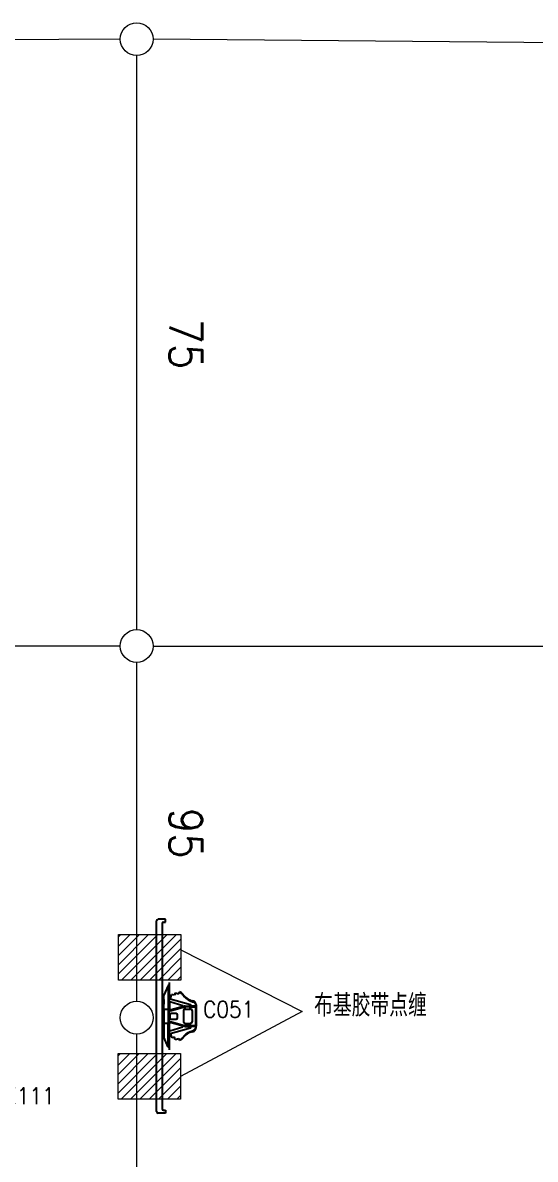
# Model space of a CAD drawing. Header units: inches. Extents: x 47316 to 59086, y 3141 to 11743.
# Drawn here: x 53553.8 to 53632, y 9961.8 to 10135.1 of the extents above; entities that cross this region are included whole.
import ezdxf

# ---------------------------------------------------------------- set-up
doc = ezdxf.new("R2010")
doc.units = ezdxf.units.IN
doc.header["$MEASUREMENT"] = 0
doc.styles.add('MtX_FangSong_GB2312', font='')
doc.styles.get("Standard").update_dxf_attribs({"font": ''})
doc.styles.get('MtX_FangSong_GB2312').set_extended_font_data('FangSong_GB2312')
doc.styles.get('Standard').set_extended_font_data('SimSun')
doc.linetypes.add('_VH_FELT_TAPE', pattern='A,0.4,-0.7,["FELT",Standard,S=0.3,R=0,X=-0.5,Y=-0.15],-0.7', length=1.8)

msp = doc.modelspace()

# ---------------------------------------------------------------- linework, layer by layer
at = {"color": 0, "linetype": '_VH_FELT_TAPE', "lineweight": 15, "ltscale": 5}
for p, q in [((53568.68, 10132.6), (53487.62, 10132.15)), ((53651.7, 10131.92), (53573.68, 10132.59)), ((53571.18, 10130.11), (53571.18, 10042.55)), ((53568.68, 10040.05), (53511.45, 10040.05)), ((53573.68, 10040.05), (53700.04, 10040.05)), ((53571.18, 10037.55), (53571.18, 9985.87)), ((53571.18, 9980.87), (53571.18, 9934.23))]:
    msp.add_line(p, q, dxfattribs=at)
at = {"color": 0, "lineweight": -3}
for p, q in [((53574.22, 9969.04), (53574.22, 9998.16)), ((53575.57, 9998.38), (53574.45, 9998.38)), ((53575.3, 9997.93), (53575.57, 9997.93)), ((53575.57, 9997.93), (53575.57, 9998.38)), ((53575.07, 9997.71), (53575.07, 9969.49)), ((53575.97, 9988.3), (53575.33, 9986.81)), ((53576.15, 9988.35), (53575.97, 9988.3)), ((53575.97, 9988.3), (53575.97, 9987.81)), ((53575.97, 9987.81), (53575.97, 9984.67)), ((53576.15, 9988.75), (53576.15, 9984.72)), ((53576.15, 9987.85), (53576.15, 9988.35)), ((53576.15, 9984.67), (53576.15, 9987.85)), ((53575.33, 9986.73), (53575.33, 9986.81)), ((53575.33, 9986.31), (53575.33, 9986.48)), ((53575.33, 9986.16), (53575.33, 9986.31)), ((53576.15, 9986.5), (53576.28, 9986.5)), ((53576.28, 9986.25), (53576.15, 9986.29)), ((53576.15, 9985.92), (53576.19, 9985.88)), ((53576.19, 9985.88), (53576.19, 9984.58)), ((53576.19, 9985.88), (53576.24, 9985.84)), ((53576.24, 9985.84), (53578.25, 9985.24)), ((53576.28, 9986.5), (53576.39, 9986.5)), ((53576.28, 9986.5), (53576.28, 9986.25)), ((53576.28, 9986.25), (53576.31, 9986.24)), ((53576.31, 9986.24), (53576.53, 9986.89)), ((53576.31, 9986.24), (53579.38, 9985.39)), ((53576.95, 9986.79), (53576.53, 9986.89)), ((53577.07, 9987.14), (53576.95, 9986.79)), ((53577.07, 9987.14), (53577.59, 9987.01)), ((53577.59, 9987.01), (53577.7, 9987.24)), ((53577.74, 9987.32), (53577.7, 9987.24)), ((53578.04, 9987.05), (53577.7, 9987.24)), ((53578.04, 9987.15), (53577.74, 9987.32)), ((53578.04, 9987.05), (53578.04, 9987.15)), ((53578.24, 9986.96), (53578.24, 9986.86)), ((53579.72, 9985.96), (53579.72, 9985.81)), ((53575.21, 9984.67), (53575.07, 9984.67)), ((53575.33, 9984.67), (53575.21, 9984.67)), ((53575.33, 9984.67), (53575.33, 9985.4)), ((53575.33, 9984.67), (53575.33, 9982.52)), ((53575.33, 9984.67), (53575.97, 9984.67)), ((53575.97, 9984.67), (53575.97, 9982.52)), ((53575.97, 9984.67), (53576.15, 9984.67)), ((53576.15, 9982.48), (53576.15, 9984.72)), ((53576.15, 9984.67), (53576.15, 9982.52)), ((53576.46, 9984.58), (53576.15, 9984.58)), ((53576.15, 9984.47), (53576.48, 9984.47)), ((53578.48, 9985.14), (53576.46, 9984.58)), ((53576.48, 9984.47), (53576.46, 9984.58)), ((53576.48, 9984.47), (53578.49, 9985.03)), ((53576.48, 9984.05), (53577.2, 9984.05)), ((53578.25, 9985.24), (53578.25, 9985.08)), ((53578.32, 9984.47), (53578.32, 9982.72)), ((53578.49, 9985.03), (53578.48, 9985.14)), ((53578.59, 9985.14), (53578.48, 9985.14)), ((53578.49, 9985.03), (53578.59, 9985.03)), ((53578.59, 9984.69), (53578.54, 9984.69)), ((53578.59, 9985.03), (53578.59, 9985.14)), ((53578.59, 9985.14), (53579.28, 9985.14)), ((53578.59, 9984.69), (53578.59, 9985.03)), ((53579.33, 9985.03), (53578.59, 9985.03)), ((53578.59, 9984.69), (53579.33, 9984.69)), ((53580.15, 9985.14), (53579.28, 9985.14)), ((53579.33, 9984.69), (53579.33, 9985.03)), ((53579.33, 9985.03), (53580.2, 9985.03)), ((53579.44, 9984.69), (53579.33, 9984.69)), ((53579.46, 9985.28), (53579.46, 9985.25)), ((53579.66, 9984.47), (53579.66, 9982.72)), ((53580.2, 9982.16), (53580.2, 9985.03)), ((53580.27, 9985.3), (53580.27, 9985.09)), ((53580.27, 9985.13), (53580.27, 9985.13)), ((53580.27, 9985.09), (53580.27, 9985.13)), ((53580.27, 9985.09), (53580.27, 9982.11)), ((53575.21, 9982.52), (53575.07, 9982.52)), ((53575.33, 9982.52), (53575.21, 9982.52)), ((53575.33, 9982.52), (53575.33, 9981.8)), ((53575.33, 9982.52), (53575.97, 9982.52)), ((53575.97, 9979.38), (53575.97, 9982.52)), ((53575.97, 9982.52), (53576.15, 9982.52)), ((53576.15, 9982.72), (53576.48, 9982.72)), ((53576.46, 9982.61), (53576.15, 9982.61)), ((53576.15, 9982.52), (53576.15, 9979.34)), ((53576.15, 9982.48), (53576.15, 9978.45)), ((53576.19, 9981.32), (53576.19, 9982.61)), ((53576.26, 9983.82), (53576.26, 9983.37)), ((53576.48, 9982.72), (53576.46, 9982.61)), ((53578.48, 9982.05), (53576.46, 9982.61)), ((53576.48, 9983.15), (53577.2, 9983.15)), ((53576.48, 9982.72), (53578.49, 9982.16)), ((53577.42, 9983.37), (53577.42, 9983.82)), ((53578.59, 9982.5), (53578.54, 9982.5)), ((53578.59, 9982.5), (53578.59, 9982.16)), ((53578.59, 9982.5), (53579.33, 9982.5)), ((53579.33, 9982.5), (53579.33, 9982.16)), ((53579.44, 9982.5), (53579.33, 9982.5)), ((53575.33, 9981.8), (53575.33, 9981.04)), ((53575.33, 9981.04), (53575.33, 9980.88)), ((53575.33, 9980.88), (53575.33, 9980.71)), ((53575.33, 9980.71), (53575.33, 9980.45)), ((53576.15, 9981.28), (53576.19, 9981.32)), ((53576.15, 9980.91), (53576.28, 9980.94)), ((53576.28, 9980.69), (53576.15, 9980.69)), ((53576.19, 9981.32), (53576.24, 9981.36)), ((53576.24, 9981.36), (53578.25, 9981.95)), ((53576.28, 9980.94), (53576.31, 9980.95)), ((53576.28, 9980.94), (53576.28, 9980.69)), ((53576.28, 9980.69), (53576.39, 9980.7)), ((53576.31, 9980.95), (53579.38, 9981.8)), ((53576.31, 9980.95), (53576.53, 9980.3)), ((53578.25, 9981.95), (53578.25, 9982.11)), ((53578.49, 9982.16), (53578.48, 9982.05)), ((53578.59, 9982.05), (53578.48, 9982.05)), ((53578.49, 9982.16), (53578.59, 9982.16)), ((53578.59, 9982.16), (53578.59, 9982.05)), ((53579.33, 9982.16), (53578.59, 9982.16)), ((53578.59, 9982.05), (53579.28, 9982.05)), ((53580.15, 9982.05), (53579.28, 9982.05)), ((53579.33, 9982.16), (53580.2, 9982.16)), ((53579.46, 9981.91), (53579.46, 9981.94)), ((53579.72, 9981.23), (53579.72, 9981.38)), ((53580.27, 9981.89), (53580.27, 9982.11)), ((53580.27, 9982.11), (53580.27, 9982.07)), ((53580.27, 9982.07), (53580.27, 9982.06)), ((53575.33, 9980.45), (53575.33, 9980.38)), ((53575.97, 9978.89), (53575.33, 9980.38)), ((53575.97, 9978.89), (53575.97, 9979.38)), ((53576.15, 9978.85), (53575.97, 9978.89)), ((53576.15, 9979.34), (53576.15, 9978.85)), ((53576.95, 9980.41), (53576.53, 9980.3)), ((53577.07, 9980.06), (53576.95, 9980.41)), ((53577.07, 9980.06), (53577.59, 9980.19)), ((53577.59, 9980.19), (53577.7, 9979.95)), ((53578.04, 9980.14), (53577.7, 9979.95)), ((53577.74, 9979.88), (53577.7, 9979.95)), ((53578.04, 9980.04), (53577.74, 9979.88)), ((53578.04, 9980.14), (53578.04, 9980.04)), ((53578.24, 9980.23), (53578.24, 9980.34)), ((53575.57, 9968.81), (53574.45, 9968.81)), ((53575.3, 9969.26), (53575.57, 9969.26)), ((53575.57, 9969.26), (53575.57, 9968.81))]:
    msp.add_line(p, q, dxfattribs=at)
at = {"color": 0, "lineweight": 15}
for p, q in [((53574.42, 9996.07), (53568.39, 9990.04)), ((53573.01, 9996.07), (53568.39, 9991.45)), ((53571.59, 9996.07), (53568.39, 9992.87)), ((53570.18, 9996.07), (53568.39, 9994.28)), ((53568.76, 9996.07), (53568.39, 9995.7)), ((53568.39, 9989.11), (53568.39, 9996.07)), ((53568.39, 9996.07), (53577.92, 9996.07)), ((53575.83, 9996.07), (53568.88, 9989.11)), ((53577.25, 9996.07), (53570.3, 9989.11)), ((53577.92, 9996.07), (53577.92, 9989.11)), ((53577.92, 9995.32), (53571.71, 9989.11)), ((53577.92, 9993.91), (53573.13, 9989.11)), ((53577.92, 9993.72), (53596.42, 9984.3)), ((53577.92, 9992.49), (53574.54, 9989.11)), ((53577.92, 9991.08), (53575.95, 9989.11)), ((53577.92, 9989.66), (53577.37, 9989.11)), ((53577.92, 9989.11), (53568.39, 9989.11)), ((53596.42, 9984.3), (53577.87, 9974.42)), ((53574.38, 9977.9), (53568.35, 9971.87)), ((53572.96, 9977.9), (53568.35, 9973.28)), ((53571.55, 9977.9), (53568.35, 9974.7)), ((53570.13, 9977.9), (53568.35, 9976.11)), ((53568.72, 9977.9), (53568.35, 9977.53)), ((53568.35, 9970.95), (53568.35, 9977.9)), ((53568.35, 9977.9), (53577.87, 9977.9)), ((53575.79, 9977.9), (53568.84, 9970.95)), ((53577.21, 9977.9), (53570.25, 9970.95)), ((53577.87, 9977.15), (53571.67, 9970.95)), ((53577.87, 9977.9), (53577.87, 9970.95)), ((53577.87, 9975.74), (53573.08, 9970.95)), ((53577.87, 9974.32), (53574.5, 9970.95)), ((53577.87, 9972.91), (53575.91, 9970.95)), ((53577.87, 9970.95), (53568.35, 9970.95)), ((53577.87, 9971.5), (53577.32, 9970.95))]:
    msp.add_line(p, q, dxfattribs=at)
at = {"color": 0, "lineweight": -3}
for points in [[(53575.07, 9986.2), (53575.08, 9986.18), (53575.08, 9986.16), (53575.1, 9986.14), (53575.13, 9986.11), (53575.18, 9986.1), (53575.24, 9986.1), (53575.29, 9986.12), (53575.33, 9986.16)], [(53578.24, 9986.86), (53578.46, 9986.55), (53578.72, 9986.29), (53579.02, 9986.08), (53579.35, 9985.92), (53579.72, 9985.81)], [(53579.72, 9985.81), (53579.9, 9985.75), (53580.06, 9985.63), (53580.18, 9985.46), (53580.25, 9985.26), (53580.27, 9985.13)], [(53579.33, 9985.03), (53579.31, 9985.11), (53579.3, 9985.13), (53579.28, 9985.14)], [(53580.27, 9985.13), (53580.26, 9985.1), (53580.2, 9985.03)], [(53575.33, 9981.04), (53575.32, 9981.05), (53575.28, 9981.08), (53575.23, 9981.1), (53575.17, 9981.1), (53575.12, 9981.08), (53575.1, 9981.06), (53575.07, 9981)], [(53578.24, 9980.34), (53578.46, 9980.64), (53578.72, 9980.9), (53579.02, 9981.11), (53579.35, 9981.27), (53579.72, 9981.38)], [(53579.28, 9982.05), (53579.28, 9982.05), (53579.29, 9982.05), (53579.3, 9982.06), (53579.31, 9982.08), (53579.33, 9982.16)], [(53579.72, 9981.38), (53579.9, 9981.45), (53580.06, 9981.57), (53580.18, 9981.74), (53580.25, 9981.93), (53580.27, 9982.06)], [(53580.27, 9982.07), (53580.26, 9982.1), (53580.2, 9982.16)]]:
    msp.add_lwpolyline(points, dxfattribs=at)
at = {"color": 0, "linetype": 'Continuous', "lineweight": 15}
for centre in [(53571.18, 10132.61), (53571.18, 10040.05), (53571.18, 9983.37)]:
    msp.add_circle(centre, 2.5, dxfattribs=at)
at = {"color": 0, "lineweight": -3}
for centre, radius, start, end in [((53574.45, 9998.16), 0.224, 90, 180), ((53575.3, 9997.71), 0.224, 90, 180), ((53575.21, 9986.87), 0.134, 180.0002, 336.818), ((53558.95, 9986.51), 16.39, 359.887, 0.7748), ((53681.87, 9985.74), 106.54, 179.773, 180.1788), ((53577.76, 9986.66), 0.56, 32.2852, 60.9779), ((53577.76, 9986.56), 0.566, 31.3586, 60.1994), ((53580.11, 9988.14), 2.22, 212.2852, 259.7296), ((53579.6, 9985.3), 0.672, 0, 79.7296), ((53576.48, 9983.82), 0.224, 90, 180), ((53577.2, 9983.82), 0.224, 0, 90), ((53578.54, 9984.47), 0.224, 90, 180), ((53579.35, 9985.25), 0.112, 270, 0), ((53579.35, 9985.28), 0.112, 0, 74.4759), ((53579.44, 9984.47), 0.224, 0, 90), ((53580.15, 9984.53), 0.615, 78.7356, 90.2236), ((53576.48, 9983.37), 0.224, 180, 270), ((53577.2, 9983.37), 0.224, 270, 0), ((53578.54, 9982.72), 0.224, 180, 270), ((53579.44, 9982.72), 0.224, 270, 0), ((53575.21, 9980.33), 0.134, 23.182, 179.9998), ((53580.11, 9979.05), 2.22, 100.2704, 147.7148), ((53579.35, 9981.94), 0.112, 0, 90), ((53579.35, 9981.91), 0.112, 285.5241, 0), ((53579.6, 9981.89), 0.672, 280.2704, 0), ((53580.15, 9982.67), 0.615, 269.7764, 281.2644), ((53577.76, 9980.63), 0.566, 299.8006, 328.6414), ((53577.76, 9980.53), 0.56, 299.0221, 327.7148), ((53574.45, 9969.04), 0.224, 180, 270), ((53575.3, 9969.49), 0.224, 180, 270)]:
    msp.add_arc(centre, radius, start, end, dxfattribs=at)

# ---------------------------------------------------------------- texts
at = {"lineweight": 15, "style": 'MtX_FangSong_GB2312', "width": 0.7}
msp.add_text('布基胶带点缠', height=3, dxfattribs=at).set_placement((53598.26, 9983.87))
at = {"color": 7, "linetype": '_VH_FELT_TAPE', "lineweight": 18, "ltscale": 5, "char_height": 5, "width": 8.5714, "attachment_point": 1, "rotation": 270}
for s, insert in [('\\Fromans.shx;\\W0.9000000000;\\T1.0000000000;\\o\\l75', (53581.18, 10089.97)), ('\\Fromans.shx;\\W0.9000000000;\\T1.0000000000;\\o\\l95', (53581.18, 10015.35))]:
    msp.add_mtext(s, dxfattribs=dict(at, insert=insert))
at = {"color": 21, "linetype": 'Continuous', "lineweight": 15, "insert": (53581.32, 9985.9), "char_height": 2.5, "width": 8.6786, "attachment_point": 1}
msp.add_mtext('\\Fromans.shx;\\W0.9000000000;\\T1.0000000000;\\o\\lC051', dxfattribs=at)
at = {"color": 42, "linetype": 'Continuous', "lineweight": 15, "insert": (53530.23, 9972.7), "char_height": 2.5, "width": 33.75, "attachment_point": 1}
msp.add_mtext('\\Fromans.shx;\\W0.9000000000;\\T1.0000000000;\\o\\lCLIP : 1 : HDK111', dxfattribs=at)

doc.saveas('drawing.dxf')
